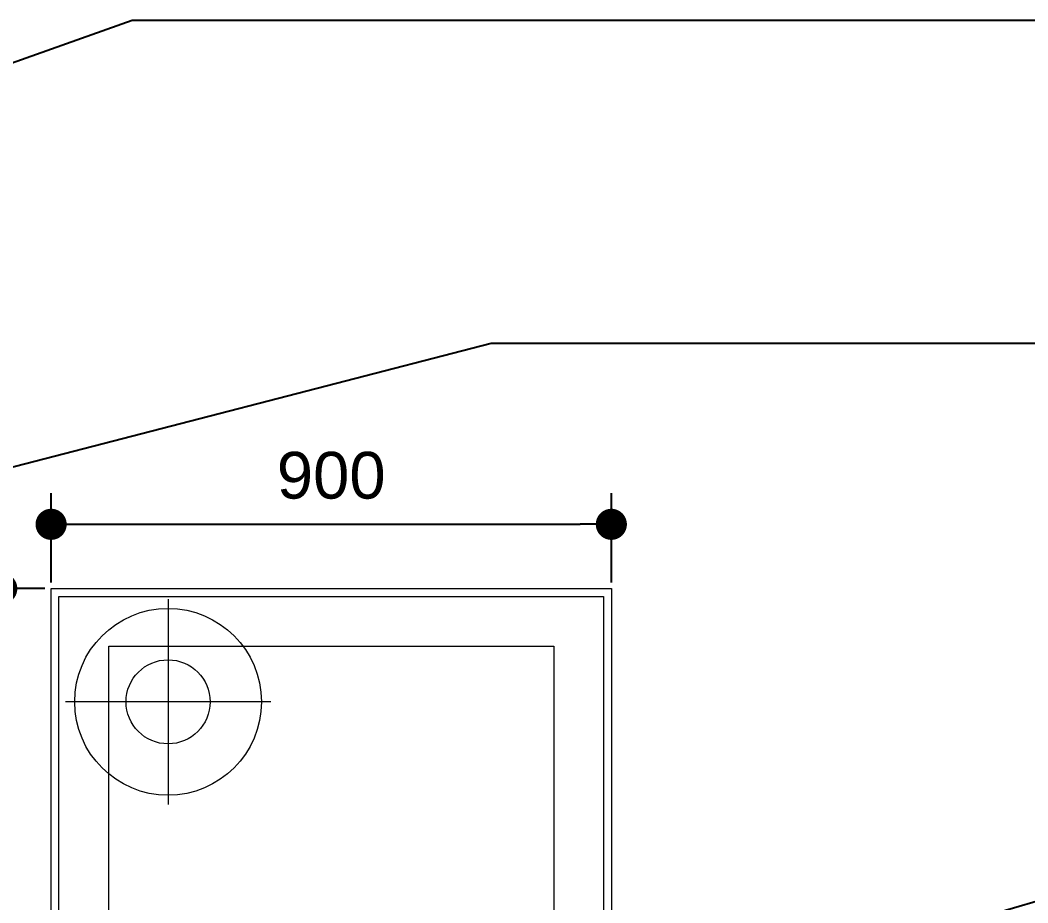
# Model space of a CAD drawing. Header units: inches. Extents: x 274057 to 444617, y 490067 to 635630.
# Drawn here: x 366054 to 367673, y 534196 to 535613 of the extents above; entities that cross this region are included whole.
import ezdxf

# ---------------------------------------------------------------- set-up
doc = ezdxf.new("R2010")
doc.units = ezdxf.units.IN
doc.header["$MEASUREMENT"] = 0
doc.layers.add('CQ Furniture', color=190, linetype='Continuous', lineweight=0)
for name, color, linetype in [('CQ Wood Section', 60, 'Continuous'), ('CQ_callout', 34, 'Continuous'), ('LIGHT', 4, 'Continuous')]:
    doc.layers.add(name, color=color, linetype=linetype)
doc.styles.get("Standard").update_dxf_attribs({"font": 'arial.ttf'})
doc.dimstyles.new('CQ 50', dxfattribs={"dimscale": 0.5, "dimtxt": 150, "dimasz": 100, "dimexe": 100, "dimexo": 20, "dimgap": 80, "dimtad": 1, "dimdec": 0, "dimzin": 0, "dimdsep": 46, "dimtxsty": 'Standard', "dimblk": 'DOT', "dimcen": 100, "dimclrd": 250, "dimclre": 250, "dimclrt": 3, "dimadec": 0, "dimazin": 0, "dimtfac": 1, "dimtdec": 0, "dimtofl": 0, "dimtmove": 0, "dimatfit": 3, "dimfxl": 3, "dimtolj": 1, "dimtzin": 0, "dimlwd": -1, "dimarcsym": 0})
doc.dimstyles.get("Standard").update_dxf_attribs({"dimtxt": 0.18, "dimasz": 0.18, "dimexe": 0.18, "dimexo": 0.0625, "dimgap": 0.09, "dimtad": 0, "dimtih": 1, "dimtoh": 1, "dimdec": 4, "dimzin": 0, "dimdsep": 46, "dimtxsty": 'Standard', "dimcen": 0.09, "dimadec": 0, "dimazin": 0, "dimtfac": 1, "dimtdec": 4, "dimtofl": 0, "dimtmove": 0, "dimatfit": 3, "dimfxl": 1, "dimtolj": 1, "dimtzin": 0, "dimarcsym": 0})

# ---------------------------------------------------------------- blocks, each defined once
blk = doc.blocks.new('Desk classic top')
at = {"color": 0, "lineweight": 0, "ltscale": 100, "elevation": 0}
blk.add_lwpolyline([(325040.5, 503632.3), (326840.5, 503632.3), (326840.5, 502732.3), (325040.5, 502732.3)], close=True, dxfattribs=at)
at = {"color": 8, "lineweight": 0, "ltscale": 100, "elevation": 0}
for points in [[(325053, 503619.8), (326828, 503619.8), (326828, 502744.8), (325053, 502744.8)], [(325133, 503539.8), (326748, 503539.8), (326748, 502824.8), (325133, 502824.8)]]:
    blk.add_lwpolyline(points, close=True, dxfattribs=at)
blk = doc.blocks.new('table lamp 30')
at = {"lineweight": 0, "ltscale": 1000}
for p, q in [((102282, 8422.3), (102282, 8752.3)), ((102447, 8587.3), (102117, 8587.3))]:
    blk.add_line(p, q, dxfattribs=at)
for radius in [150, 67.5]:
    blk.add_circle((102282, 8587.3), radius, dxfattribs=at)
blk = doc.blocks.new('_Dot')
at = {"color": 0, "linetype": 'ByBlock', "lineweight": -2}
blk.add_line((-0.5, 0), (-1, 0), dxfattribs=at)
at = {"color": 0, "linetype": 'ByBlock', "const_width": 0.5}
blk.add_lwpolyline([(-0.25, 0, 1), (0.25, 0, 1)], format="xyb", close=True, dxfattribs=at)
blk = doc.blocks.new('*D741')
at = {"layer": 'CQ Wood Section', "color": 250, "lineweight": -2, "transparency": 16777216}
for p, q in [((366093.4, 534700.7), (365974.1, 534700.7)), ((366093.4, 532900.7), (365974.1, 532900.7))]:
    blk.add_line(p, q, dxfattribs=at)
at = {"layer": 'CQ Wood Section', "color": 250, "transparency": 16777216}
blk.add_line((366024.1, 532950.7), (366024.1, 534650.7), dxfattribs=at)
at = {"layer": 'Defpoints', "color": 0, "transparency": 16777216}
for p in [(366024.1, 534700.7), (366103.4, 534700.7), (366103.4, 532900.7)]:
    blk.add_point(p, dxfattribs=at)
at = {"layer": 'CQ Wood Section', "color": 250, "transparency": 16777216, "xscale": 50, "yscale": 50, "zscale": 50}
for p, rotation in [((366024.1, 534700.7), 90), ((366024.1, 532900.7), 270)]:
    blk.add_blockref('_Dot', p, dxfattribs=dict(at, rotation=rotation))
at = {"layer": 'CQ Wood Section', "color": 3, "transparency": 16777216, "insert": (365945.8, 533800.7), "char_height": 75, "attachment_point": 5, "rotation": 90}
blk.add_mtext('\\A1;1800', dxfattribs=at)
blk = doc.blocks.new('*D742')
at = {"layer": 'CQ Wood Section', "color": 250, "lineweight": -2, "transparency": 16777216}
for p, q in [((366103.4, 534710.7), (366103.4, 534853.9)), ((367003.4, 534710.7), (367003.4, 534853.9))]:
    blk.add_line(p, q, dxfattribs=at)
at = {"layer": 'CQ Wood Section', "color": 250, "transparency": 16777216}
blk.add_line((366153.4, 534803.9), (366953.4, 534803.9), dxfattribs=at)
at = {"layer": 'Defpoints', "color": 0, "transparency": 16777216}
for p in [(367003.4, 534803.9), (366103.4, 534700.7), (367003.4, 534700.7)]:
    blk.add_point(p, dxfattribs=at)
at = {"layer": 'CQ Wood Section', "color": 250, "transparency": 16777216, "xscale": 50, "yscale": 50, "zscale": 50, "rotation": 180}
blk.add_blockref('_Dot', (366103.4, 534803.9), dxfattribs=at)
at = {"layer": 'CQ Wood Section', "color": 250, "transparency": 16777216, "xscale": 50, "yscale": 50, "zscale": 50}
blk.add_blockref('_Dot', (367003.4, 534803.9), dxfattribs=at)
at = {"layer": 'CQ Wood Section', "color": 3, "transparency": 16777216, "insert": (366553.4, 534882.2), "char_height": 75, "attachment_point": 5}
blk.add_mtext('\\A1;900', dxfattribs=at)

msp = doc.modelspace()

# ---------------------------------------------------------------- block references
at = {"layer": 'CQ Furniture', "rotation": 270}
msp.add_blockref('Desk classic top', (-136628.9, 859741.2, 0), dxfattribs=at)
at = {"layer": 'LIGHT', "rotation": 90}
msp.add_blockref('table lamp 30', (374878.6, 432236.9), dxfattribs=at)

# ---------------------------------------------------------------- dimensions: what is measured, and where the dimension line sits
at = {"layer": 'CQ Wood Section'}
dim = msp.add_linear_dim(base=(367003.4, 534803.9), p1=(366103.4, 534700.7), p2=(367003.4, 534700.7), dimstyle='CQ 50', override={"dimtmove": 1}, dxfattribs=at)
dim.commit()
dim.dimension.update_dxf_attribs({"geometry": '*D742', "text_midpoint": (366553.4, 534882.2)})
dim = msp.add_linear_dim(base=(366024.1, 534700.7), p1=(366103.4, 532900.7), p2=(366103.4, 534700.7), angle=90, dimstyle='CQ 50', override={"dimtmove": 1}, dxfattribs=at)
dim.commit()
dim.dimension.update_dxf_attribs({"geometry": '*D741', "text_midpoint": (365945.8, 533800.7)})

# ---------------------------------------------------------------- leaders
at = {"layer": 'CQ_callout'}
for points in [[(362321.4, 534228.5), (366233.6, 535613.4), (370514.5, 535613.4)], [(362993.9, 534107.8), (366810.4, 535095), (370514.5, 535095)], [(366384.9, 533819.1), (370061.7, 534892.6), (370514.5, 534892.6)], [(366796.3, 533758.2), (370061.7, 534620), (370514.5, 534620)]]:
    msp.add_leader(points, dimstyle='Standard', override={"dimasz": 10, "dimldrblk": 'Dot', "dimfxl": 0.1, "dimarcsym": 2}, dxfattribs=at)

doc.saveas('drawing.dxf')
